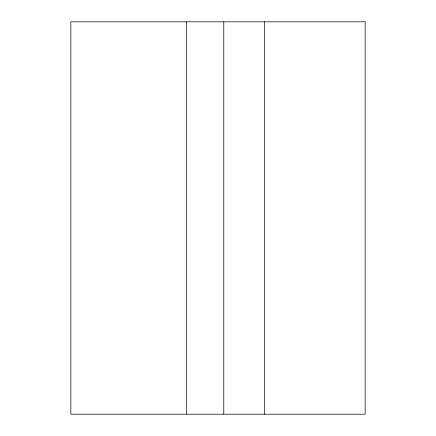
<?xml version="1.0" encoding="UTF-8"?>
<svg xmlns="http://www.w3.org/2000/svg" width="436" height="436" viewBox="0 0 436 436"><rect width="100%" height="100%" fill="white"/><g stroke="black" fill="none" stroke-linecap="round" stroke-linejoin="round"><path stroke-width="0.65" d="M264.652 21.8L264.652 414.2M223.777 21.8L223.777 414.2M186.608 21.8L186.608 414.2M365.15 21.8L70.85 21.8L70.85 414.2L365.15 414.2L365.15 21.8"/></g></svg>
